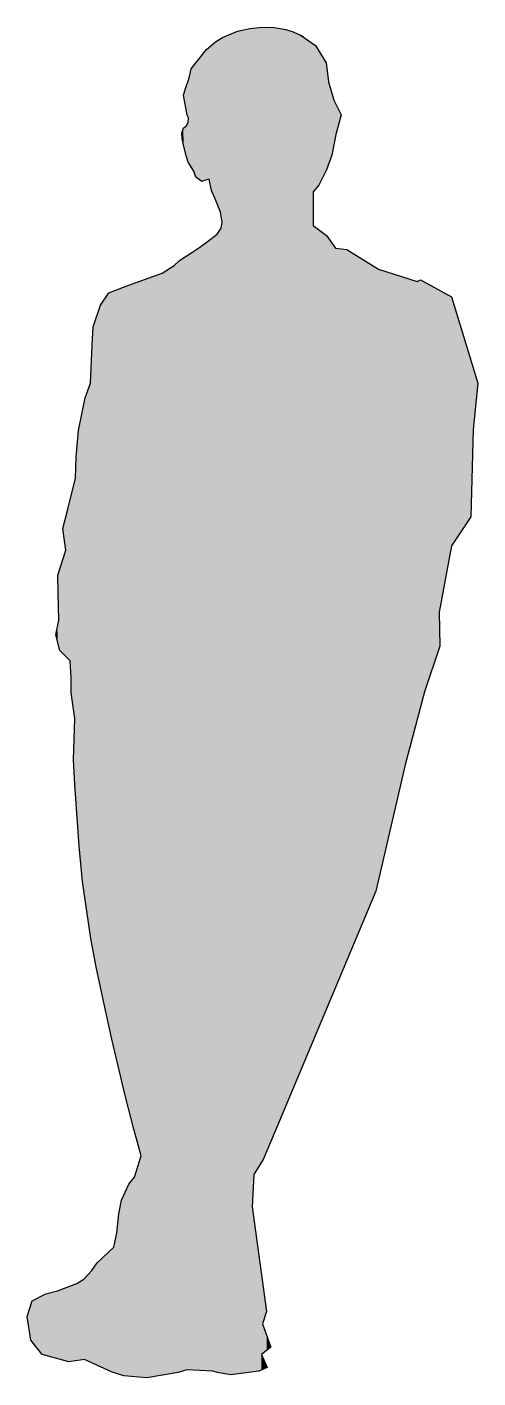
# Model space of a CAD drawing. Extents: x 722 to 784, y -115 to 70.
import ezdxf

# ---------------------------------------------------------------- set-up
doc = ezdxf.new("R2010")
doc.units = 0
doc.header["$LTSCALE"] = 25
doc.layers.get('0').update_dxf_attribs({"linetype": 'CONTINUOUS'})

# ---------------------------------------------------------------- blocks, each defined once
blk = doc.blocks.new('*U0')
for points in [[(748.7, 44.96), (748.26, 68.44), (748.7, 68.72)], [(748.81, 44.29), (748.7, 68.72), (748.81, 68.79)], [(748.7, 44.96), (748.7, 68.72), (748.81, 44.29)], [(748.93, 43.57), (748.81, 68.79), (748.93, 68.86)], [(748.81, 44.29), (748.81, 68.79), (748.93, 43.57)], [(748.99, -114.19), (748.93, 68.86), (748.99, 68.9)], [(748.93, -114.18), (748.93, 68.86), (748.99, -114.19)], [(750.13, -114.37), (748.99, 68.9), (750.13, 69.38)], [(748.99, -114.19), (748.99, 68.9), (750.13, -114.37)], [(751.06, -114.25), (750.13, 69.38), (751.06, 69.78)], [(750.13, -114.37), (750.13, 69.38), (751.06, -114.25)], [(752.72, -114.06), (751.06, 69.78), (752.72, 70.15)], [(751.06, -114.25), (751.06, 69.78), (752.72, -114.06)], [(753.03, -114.02), (752.72, 70.15), (753.03, 70.19)], [(752.72, -114.06), (752.72, 70.15), (753.03, -114.02)], [(753.29, -86.95), (753.03, 70.19), (753.29, 70.21)], [(753.03, -91.38), (753.03, 70.19), (753.29, -86.95)], [(753.97, -85.84), (753.29, 70.21), (753.97, 70.29)], [(753.29, -86.95), (753.29, 70.21), (753.97, -85.84)], [(754.33, -85.26), (753.97, 70.29), (754.33, 70.32)], [(753.97, -85.84), (753.97, 70.29), (754.33, -85.26)], [(754.41, -85.13), (754.33, 70.32), (754.41, 70.33)], [(754.33, -85.26), (754.33, 70.32), (754.41, -85.13)], [(754.41, -85.13), (754.41, 70.33), (754.47, -85.04)], [(754.47, -85.04), (754.41, 70.33), (754.47, 70.33)], [(754.47, -85.04), (754.47, 70.33), (754.57, -84.87)], [(754.57, -84.87), (754.47, 70.33), (754.57, 70.33)], [(754.57, -84.87), (754.57, 70.33), (755.03, -83.8)], [(755.03, -83.8), (754.57, 70.33), (755.03, 70.31)], [(755.03, -83.8), (755.03, 70.31), (755.09, -83.66)], [(755.09, -83.66), (755.03, 70.31), (755.09, 70.31)], [(755.09, -83.66), (755.09, 70.31), (755.6, -82.44)], [(755.6, -82.44), (755.09, 70.31), (755.6, 70.29)], [(755.6, -82.44), (755.6, 70.29), (756.08, -81.32)], [(756.08, -81.32), (755.6, 70.29), (756.08, 70.27)], [(756.08, -81.32), (756.08, 70.27), (756.22, -80.99)], [(756.22, -80.99), (756.08, 70.27), (756.22, 70.25)], [(756.22, -80.99), (756.22, 70.25), (757.67, -77.52)], [(757.67, -77.52), (756.22, 70.25), (757.67, 69.99)], [(757.67, -77.52), (757.67, 69.99), (758.69, -75.1)], [(758.69, -75.1), (757.67, 69.99), (758.69, 69.67)], [(758.69, -75.1), (758.69, 69.67), (759.77, -72.53)], [(759.77, -72.53), (758.69, 69.67), (759.77, 69.16)], [(759.77, -72.53), (759.77, 69.16), (761.4, -68.64)], [(761.4, -68.64), (759.77, 69.16), (761.4, 68.04)], [(746.66, 49.32), (746.15, 66.42), (746.66, 67.07)], [(746.78, 49.36), (746.66, 67.07), (746.78, 67.23)], [(746.66, 49.32), (746.66, 67.07), (746.78, 49.36)], [(746.92, 49.41), (746.78, 67.23), (746.92, 67.35)], [(746.78, 49.36), (746.78, 67.23), (746.92, 49.41)], [(747.18, 49.5), (746.92, 67.35), (747.18, 67.57)], [(746.92, 49.41), (746.92, 67.35), (747.18, 49.5)], [(747.46, 47.91), (747.18, 67.57), (747.46, 67.81)], [(747.18, 49.5), (747.18, 67.57), (747.46, 47.91)], [(747.68, 47.41), (747.46, 67.81), (747.68, 67.99)], [(747.46, 47.91), (747.46, 67.81), (747.68, 47.41)], [(748.04, 46.58), (747.68, 67.99), (748.04, 68.3)], [(747.68, 47.41), (747.68, 67.99), (748.04, 46.58)], [(748.06, 46.54), (748.04, 68.3), (748.06, 68.31)], [(748.04, 46.58), (748.04, 68.3), (748.06, 46.54)], [(748.24, 46.1), (748.06, 68.31), (748.24, 68.43)], [(748.06, 46.54), (748.06, 68.31), (748.24, 46.1)], [(748.26, 46.05), (748.24, 68.43), (748.26, 68.44)], [(748.24, 46.1), (748.24, 68.43), (748.26, 46.05)], [(748.26, 46.05), (748.26, 68.44), (748.7, 44.96)], [(761.4, 47.73), (761.4, 68.04), (761.74, 48.13)], [(761.74, 48.13), (761.4, 68.04), (761.74, 67.8)], [(761.74, 48.13), (761.74, 67.8), (762.19, 48.67)], [(762.19, 48.67), (761.74, 67.8), (762.19, 67.06)], [(762.19, 48.67), (762.19, 67.06), (763.21, 50.68)], [(763.21, 50.68), (762.19, 67.06), (763.21, 65.41)], [(745.07, 50.58), (744.79, 64.7), (745.07, 65.06)], [(745.33, 49.74), (745.07, 65.06), (745.33, 65.38)], [(745.07, 50.58), (745.07, 65.06), (745.33, 49.74)], [(745.75, 49.45), (745.33, 65.38), (745.75, 65.91)], [(745.33, 49.74), (745.33, 65.38), (745.75, 49.45)], [(745.87, 49.36), (745.75, 65.91), (745.87, 66.06)], [(745.75, 49.45), (745.75, 65.91), (745.87, 49.36)], [(746.15, 49.16), (745.87, 66.06), (746.15, 66.42)], [(745.87, 49.36), (745.87, 66.06), (746.15, 49.16)], [(746.15, 49.16), (746.15, 66.42), (746.66, 49.32)], [(763.21, 50.68), (763.21, 65.41), (763.25, 50.76)], [(763.25, 50.76), (763.21, 65.41), (763.25, 65.06)], [(763.25, 50.76), (763.25, 65.06), (763.51, 51.48)], [(763.51, 51.48), (763.25, 65.06), (763.51, 62.8)], [(744.29, 57.91), (744.27, 62.95), (744.29, 63.01)], [(744.31, 57.87), (744.29, 63.01), (744.31, 63.08)], [(744.29, 57.91), (744.29, 63.01), (744.31, 57.87)], [(744.41, 51.64), (744.31, 63.08), (744.41, 63.38)], [(744.31, 51.8), (744.31, 63.08), (744.41, 51.64)], [(744.69, 51.19), (744.41, 63.38), (744.69, 64.58)], [(744.41, 51.64), (744.41, 63.38), (744.69, 51.19)], [(744.79, 51.03), (744.69, 64.58), (744.79, 64.7)], [(744.69, 51.19), (744.69, 64.58), (744.79, 51.03)], [(744.79, 51.03), (744.79, 64.7), (745.07, 50.58)], [(743.66, 60.78), (743.62, 60.99), (743.66, 61.11)], [(743.93, 59.3), (743.66, 61.11), (743.93, 61.91)], [(743.66, 60.78), (743.66, 61.11), (743.93, 59.3)], [(743.99, 58.99), (743.93, 61.91), (743.99, 62.09)], [(743.93, 59.3), (743.93, 61.91), (743.99, 58.99)], [(744.05, 58.67), (743.99, 62.09), (744.05, 62.28)], [(743.99, 58.99), (743.99, 62.09), (744.05, 58.67)], [(744.09, 58.46), (744.05, 62.28), (744.09, 62.4)], [(744.05, 58.67), (744.05, 62.28), (744.09, 58.46)], [(744.13, 58.24), (744.09, 62.4), (744.13, 62.52)], [(744.09, 58.46), (744.09, 62.4), (744.13, 58.24)], [(744.27, 57.95), (744.13, 62.52), (744.27, 62.95)], [(744.13, 58.24), (744.13, 62.52), (744.27, 57.95)], [(744.27, 57.95), (744.27, 62.95), (744.29, 57.91)], [(763.51, 51.48), (763.51, 62.8), (763.97, 52.77)], [(763.97, 52.77), (763.51, 62.8), (763.97, 61.24)], [(763.97, 52.77), (763.97, 61.24), (764.25, 54.18)], [(764.25, 54.18), (763.97, 61.24), (764.25, 60.3)], [(764.25, 54.18), (764.25, 60.3), (764.48, 55.39)], [(764.48, 55.39), (764.25, 60.3), (764.48, 59.82)], [(764.48, 55.39), (764.48, 59.82), (764.52, 55.6)], [(764.52, 55.6), (764.48, 59.82), (764.52, 59.74)], [(764.52, 55.6), (764.52, 59.74), (765.24, 58.3)], [(744.29, 51.83), (744.27, 57.25), (744.29, 57.55)], [(744.31, 51.8), (744.29, 57.55), (744.31, 57.87)], [(744.29, 51.83), (744.29, 57.55), (744.31, 51.8)], [(743.46, 55.04), (743.4, 55.82), (743.46, 55.98)], [(743.62, 54.32), (743.46, 55.98), (743.62, 56.42)], [(743.46, 55.04), (743.46, 55.98), (743.62, 54.32)], [(743.66, 54.14), (743.62, 56.42), (743.66, 56.53)], [(743.62, 54.32), (743.62, 56.42), (743.66, 54.14)], [(743.93, 53.03), (743.66, 56.53), (743.93, 56.71)], [(743.66, 54.14), (743.66, 56.53), (743.93, 53.03)], [(743.99, 52.79), (743.93, 56.71), (743.99, 56.75)], [(743.93, 53.03), (743.93, 56.71), (743.99, 52.79)], [(744.05, 52.55), (743.99, 56.75), (744.05, 56.86)], [(743.99, 52.79), (743.99, 56.75), (744.05, 52.55)], [(744.09, 52.43), (744.05, 56.86), (744.09, 56.93)], [(744.05, 52.55), (744.05, 56.86), (744.09, 52.43)], [(744.13, 52.31), (744.09, 56.93), (744.13, 57)], [(744.09, 52.43), (744.09, 56.93), (744.13, 52.31)], [(744.27, 51.89), (744.13, 57), (744.27, 57.25)], [(744.13, 52.31), (744.13, 57), (744.27, 51.89)], [(744.27, 51.89), (744.27, 57.25), (744.29, 51.83)], [(748.7, -114.14), (748.26, 41.98), (748.7, 42.6)], [(748.81, -114.16), (748.7, 42.6), (748.81, 42.75)], [(748.7, -114.14), (748.7, 42.6), (748.81, -114.16)], [(748.93, -114.18), (748.81, 42.75), (748.93, 43.57)], [(748.81, -114.16), (748.81, 42.75), (748.93, -114.18)], [(761.4, -68.64), (761.4, 43.11), (761.74, -67.83)], [(761.74, -67.83), (761.4, 43.11), (761.74, 42.86)], [(761.74, -67.83), (761.74, 42.86), (762.19, -66.74)], [(762.19, -66.74), (761.74, 42.86), (762.19, 42.52)], [(746.66, -113.85), (746.15, 40.37), (746.66, 40.75)], [(746.78, -113.85), (746.66, 40.75), (746.78, 40.84)], [(746.66, -113.85), (746.66, 40.75), (746.78, -113.85)], [(746.92, -113.86), (746.78, 40.84), (746.92, 40.94)], [(746.78, -113.85), (746.78, 40.84), (746.92, -113.86)], [(747.18, -113.88), (746.92, 40.94), (747.18, 41.14)], [(746.92, -113.86), (746.92, 40.94), (747.18, -113.88)], [(747.46, -113.89), (747.18, 41.14), (747.46, 41.36)], [(747.18, -113.88), (747.18, 41.14), (747.46, -113.89)], [(747.68, -113.91), (747.46, 41.36), (747.68, 41.52)], [(747.46, -113.89), (747.46, 41.36), (747.68, -113.91)], [(748.04, -114.01), (747.68, 41.52), (748.04, 41.8)], [(747.68, -113.91), (747.68, 41.52), (748.04, -114.01)], [(748.06, -114.01), (748.04, 41.8), (748.06, 41.82)], [(748.04, -114.01), (748.04, 41.8), (748.06, -114.01)], [(748.24, -114.06), (748.06, 41.82), (748.24, 41.96)], [(748.06, -114.01), (748.06, 41.82), (748.24, -114.06)], [(748.26, -114.07), (748.24, 41.96), (748.26, 41.98)], [(748.24, -114.06), (748.24, 41.96), (748.26, -114.07)], [(748.26, -114.07), (748.26, 41.98), (748.7, -114.14)], [(762.19, -66.74), (762.19, 42.52), (763.21, -64.32)], [(763.21, -64.32), (762.19, 42.52), (763.21, 41.77)], [(763.21, -64.32), (763.21, 41.77), (763.25, -64.23)], [(763.25, -64.23), (763.21, 41.77), (763.25, 41.74)], [(763.25, -64.23), (763.25, 41.74), (763.51, -63.61)], [(763.51, -63.61), (763.25, 41.74), (763.51, 41.38)], [(763.51, -63.61), (763.51, 41.38), (763.97, -62.52)], [(763.97, -62.52), (763.51, 41.38), (763.97, 40.74)], [(763.97, -62.52), (763.97, 40.74), (764.25, -61.85)], [(764.25, -61.85), (763.97, 40.74), (764.25, 40.36)], [(743.99, -113.72), (743.93, 38.86), (743.99, 38.9)], [(744.05, -113.7), (743.99, 38.9), (744.05, 38.94)], [(743.99, -113.72), (743.99, 38.9), (744.05, -113.7)], [(744.09, -113.69), (744.05, 38.94), (744.09, 38.96)], [(744.05, -113.7), (744.05, 38.94), (744.09, -113.69)], [(744.13, -113.69), (744.09, 38.96), (744.13, 38.99)], [(744.09, -113.69), (744.09, 38.96), (744.13, -113.69)], [(744.27, -113.7), (744.13, 38.99), (744.27, 39.08)], [(744.13, -113.69), (744.13, 38.99), (744.27, -113.7)], [(744.29, -113.7), (744.27, 39.08), (744.29, 39.09)], [(744.27, -113.7), (744.27, 39.08), (744.29, -113.7)], [(744.31, -113.7), (744.29, 39.09), (744.31, 39.1)], [(744.29, -113.7), (744.29, 39.09), (744.31, -113.7)], [(744.41, -113.71), (744.31, 39.1), (744.41, 39.17)], [(744.31, -113.7), (744.31, 39.1), (744.41, -113.71)], [(744.69, -113.73), (744.41, 39.17), (744.69, 39.34)], [(744.41, -113.71), (744.41, 39.17), (744.69, -113.73)], [(744.79, -113.73), (744.69, 39.34), (744.79, 39.41)], [(744.69, -113.73), (744.69, 39.34), (744.79, -113.73)], [(745.07, -113.75), (744.79, 39.41), (745.07, 39.6)], [(744.79, -113.73), (744.79, 39.41), (745.07, -113.75)], [(745.33, -113.76), (745.07, 39.6), (745.33, 39.78)], [(745.07, -113.75), (745.07, 39.6), (745.33, -113.76)], [(745.75, -113.79), (745.33, 39.78), (745.75, 40.08)], [(745.33, -113.76), (745.33, 39.78), (745.75, -113.79)], [(745.87, -113.8), (745.75, 40.08), (745.87, 40.16)], [(745.75, -113.79), (745.75, 40.08), (745.87, -113.8)], [(746.15, -113.81), (745.87, 40.16), (746.15, 40.37)], [(745.87, -113.8), (745.87, 40.16), (746.15, -113.81)], [(746.15, -113.81), (746.15, 40.37), (746.66, -113.85)], [(764.25, -61.85), (764.25, 40.36), (764.48, -61.28)], [(764.48, -61.28), (764.25, 40.36), (764.48, 40.02)], [(764.48, -61.28), (764.48, 40.02), (764.52, -61.19)], [(764.52, -61.19), (764.48, 40.02), (764.52, 40.02)], [(764.52, -61.19), (764.52, 40.02), (765.24, -59.48)], [(765.24, -59.48), (764.52, 40.02), (765.24, 39.92)], [(765.24, -59.48), (765.24, 39.92), (766.02, -57.62)], [(766.02, -57.62), (765.24, 39.92), (766.02, 39.82)], [(766.02, -57.62), (766.02, 39.82), (770.02, -48.09)], [(770.02, -48.09), (766.02, 39.82), (770.02, 37.36)], [(742.38, -114.18), (740.71, 36.6), (742.38, 37.67)], [(742.9, -114.09), (742.38, 37.67), (742.9, 38.15)], [(742.38, -114.18), (742.38, 37.67), (742.9, -114.09)], [(743.1, -114.02), (742.9, 38.15), (743.1, 38.33)], [(742.9, -114.09), (742.9, 38.15), (743.1, -114.02)], [(743.4, -113.92), (743.1, 38.33), (743.4, 38.52)], [(743.1, -114.02), (743.1, 38.33), (743.4, -113.92)], [(743.46, -113.9), (743.4, 38.52), (743.46, 38.56)], [(743.4, -113.92), (743.4, 38.52), (743.46, -113.9)], [(743.62, -113.85), (743.46, 38.56), (743.62, 38.66)], [(743.46, -113.9), (743.46, 38.56), (743.62, -113.85)], [(743.66, -113.84), (743.62, 38.66), (743.66, 38.68)], [(743.62, -113.85), (743.62, 38.66), (743.66, -113.84)], [(743.93, -113.74), (743.66, 38.68), (743.93, 38.86)], [(743.66, -113.84), (743.66, 38.68), (743.93, -113.74)], [(743.93, -113.74), (743.93, 38.86), (743.99, -113.72)], [(770.02, -48.09), (770.02, 37.36), (770.35, -46.65)], [(770.35, -46.65), (770.02, 37.36), (770.35, 37.15)], [(770.35, -46.65), (770.35, 37.15), (774.01, -30.77)], [(774.01, -30.77), (770.35, 37.15), (774.01, 35.97)], [(736.94, -81.21), (736.81, 35.17), (736.94, 35.22)], [(737.82, -84.36), (736.94, 35.22), (737.82, 35.54)], [(736.94, -81.21), (736.94, 35.22), (737.82, -84.36)], [(738.62, -114.82), (737.82, 35.54), (738.62, 35.83)], [(737.82, -114.74), (737.82, 35.54), (738.62, -114.82)], [(740.71, -114.46), (738.62, 35.83), (740.71, 36.6)], [(738.62, -114.82), (738.62, 35.83), (740.71, -114.46)], [(740.71, -114.46), (740.71, 36.6), (742.38, -114.18)], [(774.01, -30.77), (774.01, 35.97), (775.66, -24.62)], [(775.66, -24.62), (774.01, 35.97), (775.66, 35.44)], [(776.13, -22.83), (775.66, 35.44), (776.13, 35.68)], [(775.66, -24.62), (775.66, 35.44), (776.13, -22.83)], [(776.13, -22.83), (776.13, 35.68), (776.68, -20.78)], [(776.68, -20.78), (776.13, 35.68), (776.68, 35.38)], [(776.68, -20.78), (776.68, 35.38), (778.7, -14.81)], [(778.7, -14.81), (776.68, 35.38), (778.7, 34.25)], [(733.42, -66.55), (732.68, 32.83), (733.42, 33.89)], [(733.82, -68.37), (733.42, 33.89), (733.82, 34.04)], [(733.42, -66.55), (733.42, 33.89), (733.82, -68.37)], [(733.86, -68.54), (733.82, 34.04), (733.86, 34.06)], [(733.82, -68.37), (733.82, 34.04), (733.86, -68.54)], [(734.08, -69.47), (733.86, 34.06), (734.08, 34.14)], [(733.86, -68.54), (733.86, 34.06), (734.08, -69.47)], [(734.52, -71.35), (734.08, 34.14), (734.52, 34.31)], [(734.08, -69.47), (734.08, 34.14), (734.52, -71.35)], [(734.77, -72.46), (734.52, 34.31), (734.77, 34.41)], [(734.52, -71.35), (734.52, 34.31), (734.77, -72.46)], [(735.13, -74), (734.77, 34.41), (735.13, 34.54)], [(734.77, -72.46), (734.77, 34.41), (735.13, -74)], [(735.45, -75.36), (735.13, 34.54), (735.45, 34.67)], [(735.13, -74), (735.13, 34.54), (735.45, -75.36)], [(735.63, -76.13), (735.45, 34.67), (735.63, 34.73)], [(735.45, -75.36), (735.45, 34.67), (735.63, -76.13)], [(736.03, -77.68), (735.63, 34.73), (736.03, 34.89)], [(735.63, -76.13), (735.63, 34.73), (736.03, -77.68)], [(736.13, -78.07), (736.03, 34.89), (736.13, 34.92)], [(736.03, -77.68), (736.03, 34.89), (736.13, -78.07)], [(736.81, -80.71), (736.13, 34.92), (736.81, 35.17)], [(736.13, -78.07), (736.13, 34.92), (736.81, -80.71)], [(736.81, -80.71), (736.81, 35.17), (736.94, -81.21)], [(778.7, -9.86), (778.7, 34.25), (778.8, -9.31)], [(778.8, -9.31), (778.7, 34.25), (778.8, 34.2)], [(778.8, -9.31), (778.8, 34.2), (780.36, -0.76)], [(780.36, -0.76), (778.8, 34.2), (780.36, 33.33)], [(780.36, -0.76), (780.36, 33.33), (783.01, 3.19)], [(783.01, 3.19), (780.36, 33.33), (783.01, 24.74)], [(732.25, -61.11), (731.81, 30.87), (732.25, 32.2)], [(732.68, -63.19), (732.25, 32.2), (732.68, 32.83)], [(732.25, -61.11), (732.25, 32.2), (732.68, -63.19)], [(732.68, -63.19), (732.68, 32.83), (733.42, -66.55)], [(731.69, -58.47), (731.27, 29.23), (731.69, 30.5)], [(731.77, -58.85), (731.69, 30.5), (731.77, 30.75)], [(731.69, -58.47), (731.69, 30.5), (731.77, -58.85)], [(731.81, -59.03), (731.77, 30.75), (731.81, 30.87)], [(731.77, -58.85), (731.77, 30.75), (731.81, -59.03)], [(731.81, -59.03), (731.81, 30.87), (732.25, -61.11)], [(731.27, -56.33), (731.13, 26.74), (731.27, 29.23)], [(731.27, -56.33), (731.27, 29.23), (731.69, -58.47)], [(731.13, -55.62), (731.09, 25.8), (731.13, 26.74)], [(731.13, -55.62), (731.13, 26.74), (731.27, -56.33)], [(731.09, -55.42), (730.93, 21.97), (731.09, 25.8)], [(731.09, -55.42), (731.09, 25.8), (731.13, -55.62)], [(783.01, 3.19), (783.01, 24.74), (783.34, 15.18)], [(783.34, 15.18), (783.01, 24.74), (783.34, 23.66)], [(783.34, 15.18), (783.34, 23.66), (784.01, 21.5)], [(730.91, -54.47), (730.17, 19.53), (730.91, 21.5)], [(730.93, -54.61), (730.91, 21.5), (730.93, 21.97)], [(730.91, -54.47), (730.91, 21.5), (730.93, -54.61)], [(730.93, -54.61), (730.93, 21.97), (731.09, -55.42)], [(729.98, -48.03), (729.8, 17.72), (729.98, 18.58)], [(730.09, -48.85), (729.98, 18.58), (730.09, 19.15)], [(729.98, -48.03), (729.98, 18.58), (730.09, -48.85)], [(730.17, -49.4), (730.09, 19.15), (730.17, 19.53)], [(730.09, -48.85), (730.09, 19.15), (730.17, -49.4)], [(730.17, -49.4), (730.17, 19.53), (730.91, -54.47)], [(729.8, -46.8), (729.32, 15.43), (729.8, 17.72)], [(729.8, -46.8), (729.8, 17.72), (729.98, -48.03)], [(729.24, -40.72), (729, 12.34), (729.24, 15.05)], [(729.32, -41.92), (729.24, 15.05), (729.32, 15.43)], [(729.24, -40.72), (729.24, 15.05), (729.32, -41.92)], [(729.32, -41.92), (729.32, 15.43), (729.8, -46.8)], [(728.92, -35.89), (728.82, 8.52), (728.92, 11.43)], [(729, -37.1), (728.92, 11.43), (729, 12.34)], [(728.92, -35.89), (728.92, 11.43), (729, -37.1)], [(729, -37.1), (729, 12.34), (729.24, -40.72)], [(728.58, -23.25), (728.26, 6.17), (728.58, 7.51)], [(728.76, -24.42), (728.58, 7.51), (728.76, 8.27)], [(728.58, -23.25), (728.58, 7.51), (728.76, -24.42)], [(728.82, -34.38), (728.76, 8.27), (728.82, 8.52)], [(728.76, -33.48), (728.76, 8.27), (728.82, -34.38)], [(728.82, -34.38), (728.82, 8.52), (728.92, -35.89)], [(728.12, -16.53), (727.92, 4.74), (728.12, 5.58)], [(728.22, -18.22), (728.12, 5.58), (728.22, 6)], [(728.12, -16.53), (728.12, 5.58), (728.22, -18.22)], [(728.26, -18.88), (728.22, 6), (728.26, 6.17)], [(728.22, -18.22), (728.22, 6), (728.26, -18.88)], [(728.26, -21.17), (728.26, 6.17), (728.58, -23.25)], [(727.8, -16.22), (727.49, 3.04), (727.8, 4.24)], [(727.92, -16.34), (727.8, 4.24), (727.92, 4.74)], [(727.8, -16.22), (727.8, 4.24), (727.92, -16.34)], [(727.92, -16.34), (727.92, 4.74), (728.12, -16.53)], [(727.49, -1.36), (727.11, 1.61), (727.49, 3.04)], [(727.49, -15.91), (727.49, 3.04), (727.8, -16.22)], [(727.49, -15.91), (727.11, -2.57), (727.49, -1.36)], [(727.11, -15.54), (726.67, -3.97), (727.11, -2.57)], [(727.11, -15.54), (727.11, -2.57), (727.49, -15.91)], [(726.47, -7.35), (726.41, -4.8), (726.47, -4.61)], [(726.55, -10.96), (726.47, -4.61), (726.55, -4.36)], [(726.47, -7.35), (726.47, -4.61), (726.55, -10.96)], [(726.67, -15.12), (726.55, -4.36), (726.67, -3.97)], [(726.55, -14.64), (726.55, -4.36), (726.67, -15.12)], [(726.67, -15.12), (726.67, -3.97), (727.11, -15.54)], [(726.55, -14.64), (726.47, -11.34), (726.55, -10.96)], [(778.7, -14.81), (778.7, -9.86), (778.8, -14.52)], [(726.35, -13.84), (726.13, -12.97), (726.35, -11.91)], [(726.41, -14.08), (726.35, -11.91), (726.41, -11.63)], [(726.35, -13.84), (726.35, -11.91), (726.41, -14.08)], [(726.47, -14.32), (726.41, -11.63), (726.47, -11.34)], [(726.41, -14.08), (726.41, -11.63), (726.47, -14.32)], [(726.47, -14.32), (726.47, -11.34), (726.55, -14.64)], [(728.26, -21.17), (728.22, -20.91), (728.26, -18.88)], [(728.76, -33.48), (728.58, -30.09), (728.76, -24.42)], [(737.82, -114.74), (736.94, -87.3), (737.82, -84.36)], [(736.03, -114.56), (735.63, -89.35), (736.03, -88.46)], [(736.13, -114.57), (736.03, -88.46), (736.13, -88.24)], [(736.03, -114.56), (736.03, -88.46), (736.13, -114.57)], [(736.81, -114.64), (736.13, -88.24), (736.81, -87.46)], [(736.13, -114.57), (736.13, -88.24), (736.81, -114.64)], [(736.94, -114.66), (736.81, -87.46), (736.94, -87.3)], [(736.81, -114.64), (736.81, -87.46), (736.94, -114.66)], [(736.94, -114.66), (736.94, -87.3), (737.82, -114.74)], [(735.13, -114.41), (734.77, -92.34), (735.13, -90.47)], [(735.45, -114.51), (735.13, -90.47), (735.45, -89.76)], [(735.13, -114.41), (735.13, -90.47), (735.45, -114.51)], [(735.63, -114.52), (735.45, -89.76), (735.63, -89.35)], [(735.45, -114.51), (735.45, -89.76), (735.63, -114.52)], [(735.63, -114.52), (735.63, -89.35), (736.03, -114.56)], [(734.77, -114.31), (734.52, -94.93), (734.77, -92.34)], [(734.77, -114.31), (734.77, -92.34), (735.13, -114.41)], [(753.03, -114.02), (753.03, -91.38), (753.29, -113.99)], [(753.29, -113.99), (753.03, -91.38), (753.29, -93.29)], [(753.29, -113.99), (753.29, -93.29), (753.97, -113.91)], [(753.97, -113.91), (753.29, -93.29), (753.97, -98.14)], [(734.52, -114.24), (734.08, -96.9), (734.52, -94.93)], [(734.52, -114.24), (734.52, -94.93), (734.77, -114.31)], [(733.42, -113.85), (732.68, -98.22), (733.42, -97.52)], [(733.82, -114.03), (733.42, -97.52), (733.82, -97.15)], [(733.42, -113.85), (733.42, -97.52), (733.82, -114.03)], [(733.86, -114.05), (733.82, -97.15), (733.86, -97.11)], [(733.82, -114.03), (733.82, -97.15), (733.86, -114.05)], [(734.08, -114.11), (733.86, -97.11), (734.08, -96.9)], [(733.86, -114.05), (733.86, -97.11), (734.08, -114.11)], [(734.08, -114.11), (734.08, -96.9), (734.52, -114.24)], [(731.27, -112.85), (731.13, -100.03), (731.27, -99.83)], [(731.69, -113.05), (731.27, -99.83), (731.69, -99.22)], [(731.27, -112.85), (731.27, -99.83), (731.69, -113.05)], [(731.77, -113.09), (731.69, -99.22), (731.77, -99.11)], [(731.69, -113.05), (731.69, -99.22), (731.77, -113.09)], [(731.81, -113.11), (731.77, -99.11), (731.81, -99.05)], [(731.77, -113.09), (731.77, -99.11), (731.81, -113.11)], [(732.25, -113.31), (731.81, -99.05), (732.25, -98.64)], [(731.81, -113.11), (731.81, -99.05), (732.25, -113.31)], [(732.68, -113.51), (732.25, -98.64), (732.68, -98.22)], [(732.25, -113.31), (732.25, -98.64), (732.68, -113.51)], [(732.68, -113.51), (732.68, -98.22), (733.42, -113.85)], [(753.97, -113.91), (753.97, -98.14), (754.33, -113.74)], [(754.33, -113.74), (753.97, -98.14), (754.33, -100.71)], [(729.24, -112.43), (729, -101.86), (729.24, -101.72)], [(729.32, -112.42), (729.24, -101.72), (729.32, -101.67)], [(729.24, -112.43), (729.24, -101.72), (729.32, -112.42)], [(729.8, -112.34), (729.32, -101.67), (729.8, -101.39)], [(729.32, -112.42), (729.32, -101.67), (729.8, -112.34)], [(729.98, -112.31), (729.8, -101.39), (729.98, -101.28)], [(729.8, -112.34), (729.8, -101.39), (729.98, -112.31)], [(730.09, -112.3), (729.98, -101.28), (730.09, -101.16)], [(729.98, -112.31), (729.98, -101.28), (730.09, -112.3)], [(730.17, -112.33), (730.09, -101.16), (730.17, -101.07)], [(730.09, -112.3), (730.09, -101.16), (730.17, -112.33)], [(730.91, -112.68), (730.17, -101.07), (730.91, -100.28)], [(730.17, -112.33), (730.17, -101.07), (730.91, -112.68)], [(730.93, -112.69), (730.91, -100.28), (730.93, -100.26)], [(730.91, -112.68), (730.91, -100.28), (730.93, -112.69)], [(731.09, -112.77), (730.93, -100.26), (731.09, -100.09)], [(730.93, -112.69), (730.93, -100.26), (731.09, -112.77)], [(731.13, -112.79), (731.09, -100.09), (731.13, -100.03)], [(731.09, -112.77), (731.09, -100.09), (731.13, -112.79)], [(731.13, -112.79), (731.13, -100.03), (731.27, -112.85)], [(754.33, -111.6), (754.33, -100.71), (754.41, -111.54)], [(754.41, -111.54), (754.33, -100.71), (754.41, -101.28)], [(754.41, -111.54), (754.41, -101.28), (754.47, -111.49)], [(754.47, -111.49), (754.41, -101.28), (754.47, -101.7)], [(754.47, -107.4), (754.47, -101.7), (754.57, -107.09)], [(754.57, -107.09), (754.47, -101.7), (754.57, -102.42)], [(724.28, -111.6), (722.91, -104.27), (724.28, -103.54)], [(724.78, -111.74), (724.28, -103.54), (724.78, -103.27)], [(724.28, -111.6), (724.28, -103.54), (724.78, -111.74)], [(726.13, -112.12), (724.78, -103.27), (726.13, -102.95)], [(724.78, -111.74), (724.78, -103.27), (726.13, -112.12)], [(726.35, -112.19), (726.13, -102.95), (726.35, -102.9)], [(726.13, -112.12), (726.13, -102.95), (726.35, -112.19)], [(726.41, -112.2), (726.35, -102.9), (726.41, -102.87)], [(726.35, -112.19), (726.35, -102.9), (726.41, -112.2)], [(726.47, -112.22), (726.41, -102.87), (726.47, -102.85)], [(726.41, -112.2), (726.41, -102.87), (726.47, -112.22)], [(726.55, -112.24), (726.47, -102.85), (726.55, -102.82)], [(726.47, -112.22), (726.47, -102.85), (726.55, -112.24)], [(726.67, -112.28), (726.55, -102.82), (726.67, -102.77)], [(726.55, -112.24), (726.55, -102.82), (726.67, -112.28)], [(727.11, -112.4), (726.67, -102.77), (727.11, -102.6)], [(726.67, -112.28), (726.67, -102.77), (727.11, -112.4)], [(727.49, -112.51), (727.11, -102.6), (727.49, -102.45)], [(727.11, -112.4), (727.11, -102.6), (727.49, -112.51)], [(727.8, -112.6), (727.49, -102.45), (727.8, -102.33)], [(727.49, -112.51), (727.49, -102.45), (727.8, -112.6)], [(727.92, -112.63), (727.8, -102.33), (727.92, -102.28)], [(727.8, -112.6), (727.8, -102.33), (727.92, -112.63)], [(728.12, -112.6), (727.92, -102.28), (728.12, -102.2)], [(727.92, -112.63), (727.92, -102.28), (728.12, -112.6)], [(728.22, -112.59), (728.12, -102.2), (728.22, -102.16)], [(728.12, -112.6), (728.12, -102.2), (728.22, -112.59)], [(728.26, -112.58), (728.22, -102.16), (728.26, -102.15)], [(728.22, -112.59), (728.22, -102.16), (728.26, -112.58)], [(728.58, -112.53), (728.26, -102.15), (728.58, -102.02)], [(728.26, -112.58), (728.26, -102.15), (728.58, -112.53)], [(728.76, -112.5), (728.58, -102.02), (728.76, -101.95)], [(728.58, -112.53), (728.58, -102.02), (728.76, -112.5)], [(728.82, -112.49), (728.76, -101.95), (728.82, -101.93)], [(728.76, -112.5), (728.76, -101.95), (728.82, -112.49)], [(728.92, -112.48), (728.82, -101.93), (728.92, -101.89)], [(728.82, -112.49), (728.82, -101.93), (728.92, -112.48)], [(729, -112.47), (728.92, -101.89), (729, -101.86)], [(728.92, -112.48), (728.92, -101.89), (729, -112.47)], [(729, -112.47), (729, -101.86), (729.24, -112.43)], [(754.57, -107.09), (754.57, -102.42), (755.03, -105.69)], [(722.73, -109.65), (722.19, -106.4), (722.73, -104.8)], [(722.91, -109.87), (722.73, -104.8), (722.91, -104.27)], [(722.73, -109.65), (722.73, -104.8), (722.91, -109.87)], [(722.91, -109.87), (722.91, -104.27), (724.28, -111.6)], [(754.47, -111.49), (754.47, -107.4), (754.57, -111.42)], [(754.57, -111.42), (754.47, -107.4), (754.57, -107.68)], [(754.57, -111.42), (754.57, -107.68), (755.03, -111.07)], [(755.03, -111.07), (754.57, -107.68), (755.03, -108.98)], [(755.03, -111.07), (755.03, -108.98), (755.09, -111.02)], [(755.09, -111.02), (755.03, -108.98), (755.09, -109.15)], [(755.09, -111.02), (755.09, -109.15), (755.6, -110.62)], [(754.33, -113.74), (754.33, -111.6), (754.41, -113.7)], [(754.41, -113.7), (754.33, -111.6), (754.41, -111.79)], [(754.41, -113.7), (754.41, -111.79), (754.47, -113.68)], [(754.47, -113.68), (754.41, -111.79), (754.47, -111.93)], [(754.47, -113.68), (754.47, -111.93), (754.57, -113.63)], [(754.57, -113.63), (754.47, -111.93), (754.57, -112.16)], [(754.57, -113.63), (754.57, -112.16), (755.03, -113.42)], [(755.03, -113.42), (754.57, -112.16), (755.03, -113.25)], [(755.03, -113.42), (755.03, -113.25), (755.09, -113.39)]]:
    blk.add_solid(points)

msp = doc.modelspace()

# ---------------------------------------------------------------- linework, layer by layer
msp.add_lwpolyline([(759.63, 69.26), (761.74, 67.8), (763.21, 65.41), (763.51, 62.8), (764.25, 60.3), (765.24, 58.3), (764.52, 55.6), (763.97, 52.77), (763.25, 50.76), (762.19, 48.67), (761.4, 47.73), (761.4, 47.13), (761.4, 46.2), (761.4, 44.35), (761.4, 43.11), (763.25, 41.74), (764.48, 40.02), (766.02, 39.82), (766.02, 39.82), (770.35, 37.15), (770.35, 37.15), (770.35, 37.15), (775.66, 35.44), (776.13, 35.68), (780.36, 33.33), (780.36, 33.33), (784.01, 21.5), (784.01, 21.5), (784.01, 21.5), (783.34, 15.18), (783.01, 3.19), (783.01, 3.19), (780.36, -0.76), (778.7, -9.86), (778.8, -14.52), (776.68, -20.78), (774.01, -30.77), (774.01, -30.77), (770.02, -48.09), (770.02, -48.09), (756.22, -80.99), (754.57, -84.87), (753.29, -86.95), (753.03, -91.38), (753.03, -91.38), (753.03, -91.38), (755.03, -105.69), (755.03, -105.69), (754.47, -107.4), (755.6, -110.62), (754.33, -111.6), (755.09, -113.39), (753.97, -113.91), (750.13, -114.37), (748.26, -114.07), (747.68, -113.91), (744.09, -113.69), (742.9, -114.09), (738.62, -114.82), (735.45, -114.51), (733.86, -114.05), (731.77, -113.09), (730.09, -112.3), (727.92, -112.63), (724.28, -111.6), (722.73, -109.65), (722.19, -106.4), (722.91, -104.27), (724.78, -103.27), (726.35, -102.9), (729, -101.86), (729.98, -101.28), (731.09, -100.09), (731.81, -99.05), (734.08, -96.9), (734.52, -94.93), (734.77, -92.34), (735.13, -90.47), (736.13, -88.24), (736.94, -87.3), (737.82, -84.36), (736.81, -80.71), (735.63, -76.13), (733.82, -68.37), (732.68, -63.19), (731.69, -58.47), (730.93, -54.61), (729.8, -46.8), (729.32, -41.92), (728.76, -33.48), (728.58, -30.09), (728.76, -24.42), (728.22, -20.91), (728.26, -18.88), (728.12, -16.53), (726.67, -15.12), (726.13, -12.97), (726.55, -10.96), (726.47, -7.35), (726.41, -4.8), (727.49, -1.36), (727.11, 1.61), (727.8, 4.24), (728.82, 8.52), (728.92, 11.43), (729.24, 15.05), (730.17, 19.53), (730.91, 21.5), (731.13, 26.74), (731.27, 29.23), (732.25, 32.2), (733.42, 33.89), (736.03, 34.89), (740.71, 36.6), (742.38, 37.67), (743.1, 38.33), (744.79, 39.41), (745.87, 40.16), (746.92, 40.94), (748.24, 41.96), (748.81, 42.75), (748.93, 43.57), (748.7, 44.96), (748.06, 46.54), (747.46, 47.91), (747.18, 49.5), (746.66, 49.32), (746.15, 49.16), (745.33, 49.74), (745.07, 50.58), (744.29, 51.83), (744.05, 52.55), (743.66, 54.14), (743.46, 55.04), (743.4, 55.82), (743.66, 56.53), (743.99, 56.75), (744.27, 57.25), (744.31, 57.87), (744.13, 58.24), (743.62, 60.99), (743.93, 61.91), (744.41, 63.38), (744.69, 64.58), (745.75, 65.91), (746.78, 67.23), (748.04, 68.3), (748.99, 68.9), (751.06, 69.78), (752.72, 70.15), (754.41, 70.33), (756.08, 70.27), (757.67, 69.99), (758.69, 69.67), (760.06, 69.02)])

# ---------------------------------------------------------------- block references
msp.add_blockref('*U0', (0, 0))

doc.saveas('drawing.dxf')
